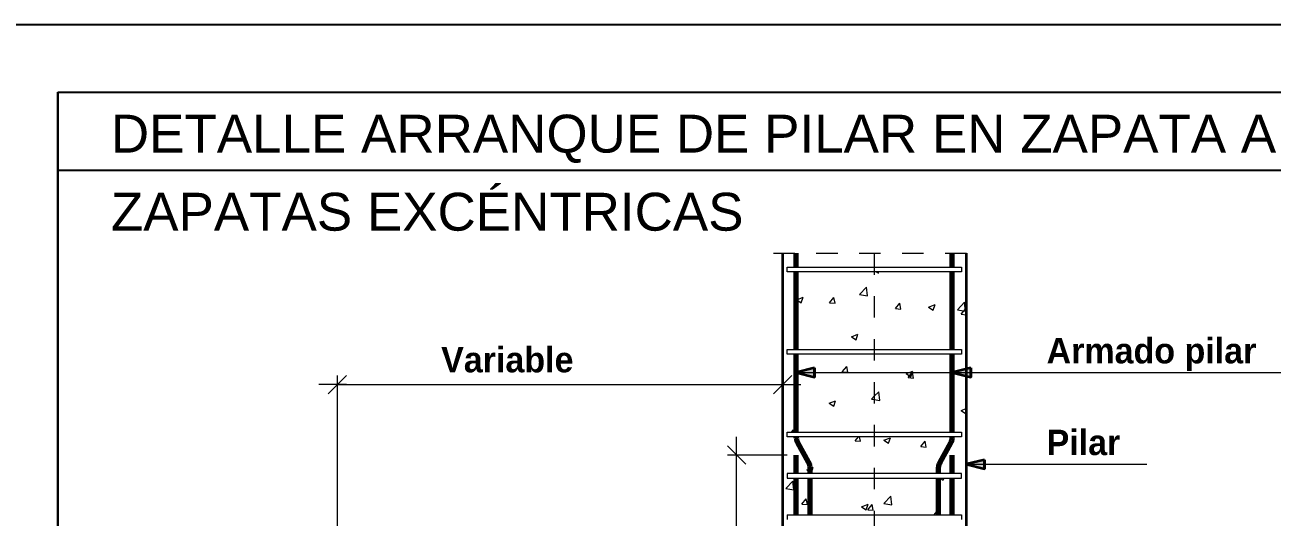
# Model space of a CAD drawing. Extents: x 2455 to 9764, y -806 to 181.
# Drawn here: x 4839.38 to 4845.19, y -480.91 to -478.61 of the extents above; entities that cross this region are included whole.
import ezdxf

# ---------------------------------------------------------------- set-up
doc = ezdxf.new("R2010")
doc.units = 0
doc.header["$LTSCALE"] = 0.2
doc.header["$MEASUREMENT"] = 0
doc.linetypes.add('DASHDOT', pattern=[1, 0.5, -0.25, 0, -0.25])
for name, color, linetype, lineweight in [('0-CYPE0', 1, 'CONTINUOUS', 13), ('0-CYPE1', 2, 'CONTINUOUS', 18), ('0-CYPE2', 4, 'CONTINUOUS', 35), ('0-CYPE4', 6, 'CONTINUOUS', 70)]:
    doc.layers.add(name, color=color, linetype=linetype, lineweight=lineweight)
doc.layers.add('01_cartela', color=6, linetype='CONTINUOUS', plot=False)
for name, color, linetype in [('07-TEXTOS', 7, 'CONTINUOUS'), ('CUADRO_LINEAS', 7, 'CONTINUOUS'), ('CYPECABECERA', 2, 'CONTINUOUS'), ('SALU_TABLA_DE_SIMBOLOS', 19, 'CONTINUOUS')]:
    doc.layers.add(name, color=color, linetype=linetype)
doc.styles.add('BERNARDO', font='GOTHICB.TTF')
doc.styles.add('Estilo1', font='swissel.ttf')

msp = doc.modelspace()

# ---------------------------------------------------------------- hatches: boundary and pattern name
at = {"layer": '0-CYPE2', "linetype": 'Continuous'}
for points in [[(4843.0611, -480.212), (4842.9756, -480.2334), (4843.0611, -480.2548)], [(4843.7882, -480.212), (4843.7026, -480.2334), (4843.7882, -480.2548)], [(4843.852, -480.6397), (4843.7665, -480.6611), (4843.852, -480.6825)]]:
    msp.add_hatch(color=256, dxfattribs=at).paths.add_polyline_path(points)

# ---------------------------------------------------------------- linework, layer by layer
at = {"layer": '0-CYPE0', "color": 2, "linetype": 'Continuous'}
for p, q in [((4843.3473, -479.763), (4843.3583, -479.7704)), ((4843.3583, -479.7704), (4843.3608, -479.763)), ((4843.2696, -479.8697), (4843.3029, -479.835)), ((4843.3076, -479.8756), (4843.3029, -479.835)), ((4842.9776, -479.894), (4842.9989, -479.9083)), ((4842.9777, -479.894), (4843.0076, -479.8825)), ((4842.9989, -479.9083), (4843.0076, -479.8825)), ((4843.1305, -479.9081), (4843.1511, -479.8835)), ((4843.1305, -479.9081), (4843.1561, -479.9104)), ((4843.1561, -479.9103), (4843.1511, -479.8835)), ((4843.2696, -479.8697), (4843.3076, -479.8756)), ((4843.4373, -479.9349), (4843.4579, -479.9104)), ((4843.4628, -479.9372), (4843.4579, -479.9104)), ((4843.5923, -479.9282), (4843.6222, -479.9167)), ((4843.6136, -479.9426), (4843.6222, -479.9167)), ((4843.726, -479.9405), (4843.7593, -479.9058)), ((4843.7641, -479.9464), (4843.7593, -479.9058)), ((4843.4373, -479.935), (4843.4628, -479.9372)), ((4843.5923, -479.9282), (4843.6135, -479.9426)), ((4843.726, -479.9405), (4843.764, -479.9464)), ((4843.744, -479.9618), (4843.7646, -479.9372)), ((4843.744, -479.9618), (4843.7668, -479.9638)), ((4843.7668, -479.9489), (4843.7646, -479.9372)), ((4843.2329, -480.0662), (4843.2629, -480.0547)), ((4843.2329, -480.0662), (4843.2542, -480.0805)), ((4843.2542, -480.0805), (4843.2629, -480.0547)), ((4843.1898, -480.2298), (4843.2105, -480.2052)), ((4843.2154, -480.232), (4843.2105, -480.2052)), ((4843.1898, -480.2298), (4843.2154, -480.2321)), ((4843.4882, -480.2383), (4843.5011, -480.2334)), ((4843.4882, -480.2384), (4843.5095, -480.2527)), ((4843.4966, -480.2566), (4843.5161, -480.2334)), ((4843.4966, -480.2567), (4843.5222, -480.2589)), ((4843.5011, -480.2334), (4843.5182, -480.2269)), ((4843.5095, -480.2527), (4843.516, -480.2334)), ((4843.516, -480.2334), (4843.5182, -480.2269)), ((4843.5161, -480.2334), (4843.5172, -480.2321)), ((4843.5175, -480.2334), (4843.5172, -480.2321)), ((4843.5222, -480.2589), (4843.5175, -480.2334)), ((4843.3391, -480.3437), (4843.3596, -480.3224)), ((4843.3643, -480.363), (4843.3596, -480.3224)), ((4843.1289, -480.3763), (4843.1588, -480.3648)), ((4843.1289, -480.3763), (4843.1501, -480.3906)), ((4843.1501, -480.3907), (4843.1588, -480.3648)), ((4843.3263, -480.3571), (4843.3391, -480.3437)), ((4843.3263, -480.3571), (4843.3391, -480.3591)), ((4843.3391, -480.3591), (4843.3643, -480.363)), ((4843.7435, -480.4105), (4843.7668, -480.4016)), ((4843.7435, -480.4105), (4843.7648, -480.4249)), ((4843.7648, -480.4249), (4843.7668, -480.4189)), ((4842.9536, -480.5114), (4842.963, -480.5001)), ((4842.9651, -480.5114), (4842.963, -480.5001)), ((4843.2492, -480.5515), (4843.2649, -480.5328)), ((4843.2492, -480.5515), (4843.2748, -480.5538)), ((4843.2747, -480.5537), (4843.2709, -480.5328)), ((4843.3841, -480.5485), (4843.4054, -480.5628)), ((4843.3842, -480.5485), (4843.4141, -480.537)), ((4843.4054, -480.5628), (4843.4141, -480.537)), ((4843.5559, -480.5783), (4843.5766, -480.5538)), ((4843.5815, -480.5806), (4843.5766, -480.5538)), ((4843.5559, -480.5784), (4843.5815, -480.5806)), ((4843.0248, -480.6864), (4843.0397, -480.6807)), ((4843.0248, -480.6864), (4843.0397, -480.6965)), ((4843.0397, -480.6807), (4843.0548, -480.6749)), ((4843.0397, -480.6965), (4843.0461, -480.7008)), ((4843.0461, -480.7008), (4843.0548, -480.6749)), ((4843.6462, -480.7252), (4843.6607, -480.735)), ((4843.6607, -480.735), (4843.664, -480.7252)), ((4842.9265, -480.7737), (4842.9598, -480.739)), ((4842.9265, -480.7737), (4842.9646, -480.7796)), ((4842.9646, -480.7796), (4842.9599, -480.739)), ((4843.0018, -480.8464), (4843.0224, -480.8218)), ((4843.0018, -480.8464), (4843.0273, -480.8486)), ((4843.0273, -480.8486), (4843.0224, -480.8218)), ((4843.2801, -480.8586), (4843.31, -480.8471)), ((4843.3014, -480.873), (4843.31, -480.8471)), ((4843.383, -480.8445), (4843.4163, -480.8098)), ((4843.383, -480.8445), (4843.421, -480.8504)), ((4843.421, -480.8504), (4843.4163, -480.8098)), ((4843.2801, -480.8586), (4843.3014, -480.873)), ((4843.3085, -480.8732), (4843.3291, -480.8486)), ((4843.3085, -480.8732), (4843.3341, -480.8754)), ((4843.3341, -480.8754), (4843.3291, -480.8486)), ((4843.6184, -480.8963), (4843.6359, -480.8755)), ((4843.6385, -480.8895), (4843.6359, -480.8755)), ((4843.6397, -480.8963), (4843.6385, -480.8895))]:
    msp.add_line(p, q, dxfattribs=at)
at = {"layer": '0-CYPE1', "linetype": 'DASHDOT'}
for p, q in [((4842.8687, -479.6774), (4843.8096, -479.6774)), ((4843.3391, -479.6774), (4843.3391, -483.2486))]:
    msp.add_line(p, q, dxfattribs=at)
at = {"layer": '0-CYPE1', "linetype": 'Continuous'}
for p, q in [((4842.9328, -479.7416), (4843.7454, -479.7416)), ((4842.9328, -479.763), (4842.9328, -479.7416)), ((4843.7454, -479.7416), (4843.7454, -479.763)), ((4843.7454, -479.763), (4842.9328, -479.763)), ((4842.9328, -480.1265), (4843.7454, -480.1265)), ((4842.9328, -480.1479), (4842.9328, -480.1265)), ((4843.7454, -480.1479), (4842.9328, -480.1479)), ((4843.7454, -480.1265), (4843.7454, -480.1479)), ((4840.7944, -480.3322), (4840.8799, -480.2467)), ((4840.8372, -481.7089), (4840.8372, -480.2467)), ((4842.8687, -480.3322), (4842.9542, -480.2467)), ((4842.9759, -480.2334), (4844.099, -480.2334)), ((4844.099, -480.2334), (4845.5383, -480.2334)), ((4840.8799, -480.2894), (4840.7516, -480.2894)), ((4840.8372, -480.2894), (4842.9114, -480.2894)), ((4842.8687, -480.2894), (4842.997, -480.2894)), ((4842.6976, -480.6611), (4842.6976, -480.5328)), ((4842.9328, -480.5114), (4843.7454, -480.5114)), ((4842.9328, -480.5328), (4842.9328, -480.5114)), ((4843.7454, -480.5328), (4842.9328, -480.5328)), ((4843.7454, -480.5114), (4843.7454, -480.5328)), ((4842.7404, -480.6611), (4842.6548, -480.5756)), ((4842.9328, -480.6183), (4842.6548, -480.6183)), ((4842.6976, -481.7517), (4842.6976, -480.6183)), ((4843.7668, -480.6611), (4844.099, -480.6611)), ((4844.099, -480.6611), (4844.6086, -480.6611)), ((4843.7454, -480.7039), (4842.9328, -480.7039)), ((4842.9328, -480.7039), (4842.9328, -480.7252)), ((4842.9328, -480.7252), (4843.7454, -480.7252)), ((4843.7454, -480.7252), (4843.7454, -480.7039)), ((4842.9328, -480.8963), (4843.7454, -480.8963)), ((4842.9328, -480.8963), (4842.9328, -480.9177)), ((4843.7454, -480.8963), (4843.7454, -480.9177))]:
    msp.add_line(p, q, dxfattribs=at)
at = {"layer": '0-CYPE2', "linetype": 'Continuous'}
for p, q in [((4842.9114, -479.6774), (4842.9114, -481.7517)), ((4843.7668, -479.6774), (4843.7668, -481.7517))]:
    msp.add_line(p, q, dxfattribs=at)
for points in [[(4843.0611, -480.212), (4842.9756, -480.2334), (4843.0611, -480.2548)], [(4843.0611, -480.212), (4843.0611, -480.2548)], [(4843.7882, -480.212), (4843.7026, -480.2334), (4843.7882, -480.2548)], [(4843.7882, -480.212), (4843.7882, -480.2548)], [(4843.852, -480.6397), (4843.7665, -480.6611), (4843.852, -480.6825)], [(4843.852, -480.6397), (4843.852, -480.6825)]]:
    msp.add_lwpolyline(points, close=True, dxfattribs=at)
at = {"layer": '0-CYPE4', "linetype": 'Continuous'}
for p, q in [((4842.9756, -479.7416), (4842.9756, -479.6774)), ((4843.7026, -479.7416), (4843.7026, -479.6774)), ((4842.9756, -480.1265), (4842.9756, -479.763)), ((4843.7026, -480.1265), (4843.7026, -479.763)), ((4842.9756, -480.5114), (4842.9756, -480.1479)), ((4843.7026, -480.5114), (4843.7026, -480.1479)), ((4842.9756, -480.5372), (4842.9756, -480.5328)), ((4843.7026, -480.5372), (4843.7026, -480.5328)), ((4843.0328, -480.6504), (4842.9826, -480.5606)), ((4843.6455, -480.6504), (4843.6957, -480.5606)), ((4842.9756, -480.7039), (4842.9756, -480.6183)), ((4843.7026, -480.7039), (4843.7026, -480.6183)), ((4842.9756, -480.8963), (4842.9756, -480.7252)), ((4842.9756, -480.7296), (4842.9756, -480.7252)), ((4843.0397, -480.7039), (4843.0397, -480.6738)), ((4843.0397, -480.8963), (4843.0397, -480.7252)), ((4843.6385, -480.7039), (4843.6385, -480.6738)), ((4843.6385, -480.8963), (4843.6385, -480.7252)), ((4843.7026, -480.8963), (4843.7026, -480.7252))]:
    msp.add_line(p, q, dxfattribs=at)
for centre, start, end in [((4843.0183, -480.5372), 180.00002, 213.17852), ((4843.6599, -480.5372), 326.82149, 359.99998), ((4842.997, -480.6738), 0, 33.1785), ((4843.6813, -480.6738), 146.82147, 180.00002)]:
    msp.add_arc(centre, 0.0428, start, end, dxfattribs=at)
at = {"layer": '01_cartela', "color": 3}
msp.add_lwpolyline([(4817.7186, -478.6127), (4817.7186, -500.1478), (4848.3566, -500.1478), (4848.3566, -478.6127)], close=True, dxfattribs=at)
at = {"layer": 'CUADRO_LINEAS'}
msp.add_lwpolyline([(4839.5344, -478.9262), (4847.536, -478.9262), (4847.536, -484.7976), (4839.5344, -484.7976)], close=True, dxfattribs=at)
at = {"layer": 'CYPECABECERA', "color": 7, "linetype": 'Continuous'}
for p, q in [((4839.5344, -478.9262), (4847.536, -478.9262)), ((4839.5344, -478.9262), (4839.5344, -484.7976)), ((4839.5344, -479.2902), (4847.536, -479.2902))]:
    msp.add_line(p, q, dxfattribs=at)

# ---------------------------------------------------------------- texts
at = {"layer": '07-TEXTOS', "color": 5, "style": 'BERNARDO'}
for s, height, p in [('Armado pilar', 0.118507, (4844.1418, -480.1906)), ('Variable', 0.11851, (4841.3208, -480.2324)), ('Pilar', 0.11851, (4844.1418, -480.6183))]:
    msp.add_text(s, height=height, dxfattribs=at).set_placement(p)
at = {"layer": 'SALU_TABLA_DE_SIMBOLOS', "color": 1, "style": 'Estilo1'}
for s, p in [('DETALLE ARRANQUE DE PILAR EN ZAPATA AISLADA', (4839.782, -479.2079)), ('ZAPATAS EXCÉNTRICAS', (4839.782, -479.5719))]:
    msp.add_text(s, height=0.17664, dxfattribs=at).set_placement(p)

doc.saveas('drawing.dxf')
